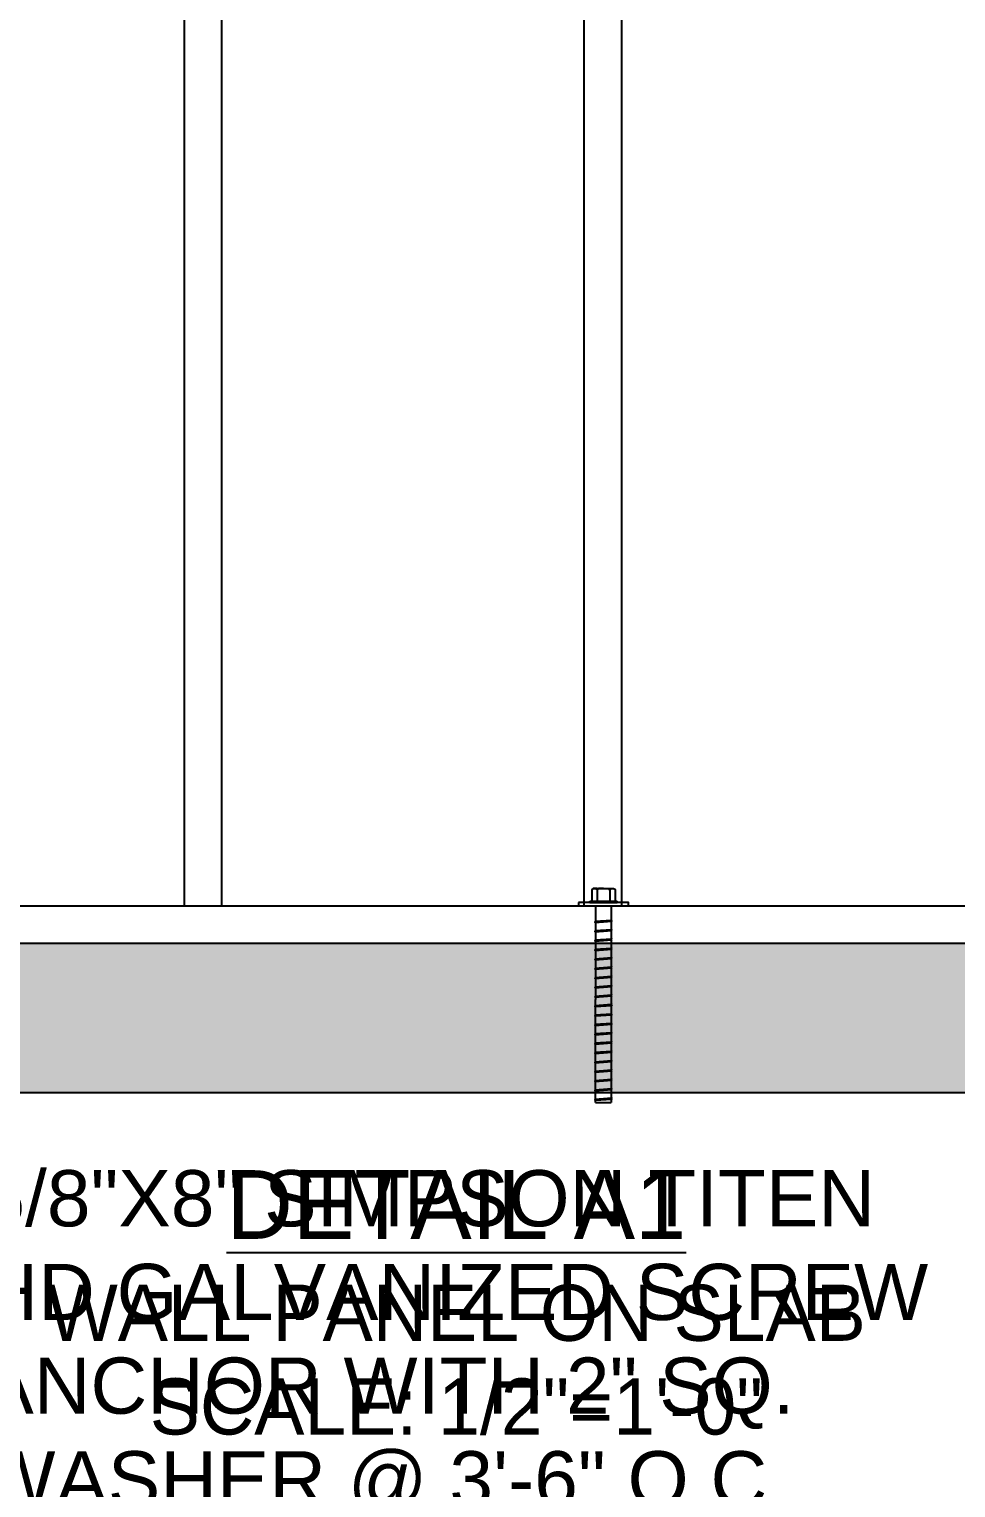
# Model space of a CAD drawing. Header units: inches. Extents: x -1316 to 22433, y -200 to 8737.
# Drawn here: x 180 to 217.1, y 754.6 to 813 of the extents above; entities that cross this region are included whole.
import ezdxf
from ezdxf import colors
from ezdxf.entities.mleader import LeaderData, LeaderLine
from ezdxf.math import Vec2, Vec3

# ---------------------------------------------------------------- set-up
doc = ezdxf.new("R2010")
doc.units = ezdxf.units.IN
doc.header["$LTSCALE"] = 10
doc.header["$MEASUREMENT"] = 0
doc.layers.get('0').update_dxf_attribs({"linetype": 'CONTINUOUS'})
for name, color, linetype in [('A-TXT', 222, 'CONTINUOUS'), ('S-FLOR', 7, 'CONTINUOUS'), ('S-HATCH', 5, 'CONTINUOUS'), ('S-HDWR', 104, 'CONTINUOUS'), ('S-ROOF', 2, 'CONTINUOUS'), ('S-WALL', 6, 'CONTINUOUS')]:
    doc.layers.add(name, color=color, linetype=linetype)
doc.layers.add('VIEWPORT', color=14, linetype='CONTINUOUS', plot=False)
doc.styles.add('style1', font='arial.ttf')
doc.styles.add('style2', font='arialbd.ttf')

# ---------------------------------------------------------------- blocks, each defined once
blk = doc.blocks.new('TITEN HD SCREW')
for p, q in [((-0.341, 0.685), (0.342, 0.685)), ((-0.313, 0), (-0.313, -3.75)), ((0.312, 0), (0.312, -7.875))]:
    blk.add_line(p, q)
for points in [[(-0.25, 0.685), (-0.406, 0.685, 0.414212), (-0.469, 0.622), (-0.469, 0.185)], [(-0.406, 0.685), (-0.313, 0.685, -0.414212), (-0.25, 0.622), (-0.25, 0.185)], [(0, 0.685), (-0.188, 0.685, 0.414212), (-0.25, 0.622), (-0.25, 0.185)], [(0, 0.685), (0.187, 0.685, -0.414212), (0.25, 0.622), (0.25, 0.185)], [(0.312, 0.685, 0.413048), (0.25, 0.622), (0.25, 0.185)], [(0.25, 0.685), (0.406, 0.685, -0.414212), (0.469, 0.622), (0.469, 0.185)]]:
    blk.add_lwpolyline(points, format="xyb")
blk.add_lwpolyline([(-1, 0.125), (-1, 0), (1, 0), (1, 0.125)], close=True)
for points in [[(-0.543, 0.185), (0.543, 0.185)], [(-0.543, 0.125), (-0.543, 0.185)], [(-0.543, 0.125), (0.543, 0.125)], [(0.543, 0.125), (0.543, 0.185)], [(0.344, -0.599), (0.32, -0.588), (-0.329, -0.635), (-0.344, -0.654), (-0.344, -0.655), (-0.329, -0.667), (0.336, -0.616), (0.344, -0.599)], [(0.344, -0.974), (0.32, -0.963), (-0.329, -1.01), (-0.344, -1.029), (-0.344, -1.03), (-0.329, -1.042), (0.336, -0.991), (0.344, -0.974)], [(0.344, -1.349), (0.32, -1.338), (-0.329, -1.385), (-0.344, -1.404), (-0.344, -1.405), (-0.329, -1.417), (0.336, -1.366), (0.344, -1.349)], [(0.344, -1.724), (0.32, -1.713), (-0.329, -1.76), (-0.344, -1.779), (-0.344, -1.78), (-0.329, -1.792), (0.336, -1.741), (0.344, -1.724)], [(0.344, -2.099), (0.32, -2.088), (-0.329, -2.135), (-0.344, -2.154), (-0.344, -2.155), (-0.329, -2.167), (0.336, -2.116), (0.344, -2.099)], [(0.344, -2.474), (0.32, -2.463), (-0.329, -2.51), (-0.344, -2.529), (-0.344, -2.53), (-0.329, -2.542), (0.336, -2.491), (0.344, -2.474)], [(0.344, -2.849), (0.32, -2.838), (-0.329, -2.885), (-0.344, -2.904), (-0.344, -2.905), (-0.329, -2.917), (0.336, -2.866), (0.344, -2.849)], [(0.344, -3.224), (0.32, -3.213), (-0.329, -3.26), (-0.344, -3.279), (-0.344, -3.28), (-0.329, -3.292), (0.336, -3.241), (0.344, -3.224)], [(0.344, -3.599), (0.32, -3.588), (-0.329, -3.635), (-0.344, -3.654), (-0.344, -3.655), (-0.329, -3.667), (0.336, -3.616), (0.344, -3.599)], [(0.344, -3.974), (0.32, -3.963), (-0.329, -4.01), (-0.344, -4.029), (-0.344, -4.03), (-0.329, -4.042), (0.336, -3.991), (0.344, -3.974)], [(-0.313, -7.875), (-0.313, -3.75)], [(0.344, -4.349), (0.32, -4.338), (-0.329, -4.385), (-0.344, -4.404), (-0.344, -4.405), (-0.329, -4.417), (0.336, -4.366), (0.344, -4.349)], [(0.344, -4.724), (0.32, -4.713), (-0.329, -4.76), (-0.344, -4.779), (-0.344, -4.78), (-0.329, -4.792), (0.336, -4.741), (0.344, -4.724)], [(0.344, -5.099), (0.32, -5.088), (-0.329, -5.135), (-0.344, -5.154), (-0.344, -5.155), (-0.329, -5.167), (0.336, -5.116), (0.344, -5.099)], [(0.344, -5.474), (0.32, -5.463), (-0.329, -5.51), (-0.344, -5.529), (-0.344, -5.53), (-0.329, -5.542), (0.336, -5.491), (0.344, -5.474)], [(0.344, -5.849), (0.32, -5.838), (-0.329, -5.885), (-0.344, -5.904), (-0.344, -5.905), (-0.329, -5.917), (0.336, -5.866), (0.344, -5.849)], [(0.344, -6.224), (0.32, -6.213), (-0.329, -6.26), (-0.344, -6.279), (-0.344, -6.28), (-0.329, -6.292), (0.336, -6.241), (0.344, -6.224)], [(0.344, -6.599), (0.32, -6.588), (-0.329, -6.635), (-0.344, -6.654), (-0.344, -6.655), (-0.329, -6.667), (0.336, -6.616), (0.344, -6.599)], [(0.344, -6.974), (0.32, -6.963), (-0.329, -7.01), (-0.344, -7.029), (-0.344, -7.03), (-0.329, -7.042), (0.336, -6.991), (0.344, -6.974)], [(0.344, -7.349), (0.32, -7.338), (-0.329, -7.385), (-0.344, -7.404), (-0.344, -7.405), (-0.329, -7.417), (0.336, -7.366), (0.344, -7.349)], [(0.344, -7.724), (0.32, -7.713), (-0.329, -7.76), (-0.344, -7.779), (-0.344, -7.78), (-0.329, -7.792), (0.336, -7.741), (0.344, -7.724)], [(-0.313, -7.875), (0.312, -7.875)]]:
    blk.add_lwpolyline(points)
blk = doc.blocks.new('*U663')
at = {"layer": 'S-HATCH'}
h = blk.add_hatch(dxfattribs=at)
h.set_pattern_fill('AR-CONC', color=256, scale=0.5, style=0)
h.set_pattern_definition([(50, (10.0415, -5.5034), (3.5863, -0.31376), [0.375, -4.125]), (355, (10.0415, -5.5034), (-0.69376, 3.76096), [0.3, -3.3]), (100.4514, (10.3404, -5.5296), (2.89255, 3.4472), [0.3187, -3.50571]), (46.1842, (10.0415, -4.5034), (5.3362, -0.8276), [0.5625, -6.1875]), (96.6356, (10.486, -4.5724), (4.67331, 4.87059), [0.47805, -5.25856]), (351.184, (10.0415, -4.5034), (4.6733, 4.8706), [0.45, -4.95]), (21, (10.5415, -4.7534), (2.984535, -2.013094), [0.375, -4.125]), (326, (10.5415, -4.7534), (1.21658, 3.62575), [0.3, -3.3]), (71.4514, (10.7902, -4.921), (4.20111, 1.61265), [0.3187, -3.50571]), (37.5, (10.0415, -5.5034), (0.060799, 1.664469), [0, -3.26, 0, -3.35, 0, -3.3125]), (7.5, (10.0415, -5.5034), (1.315348, 1.972059), [0, -1.91, 0, -3.185, 0, -1.2625]), (327.5, (8.9265, -5.5034), (2.669112, -0.112774), [0, -1.25, 0, -3.9, 0, -5.175]), (317.5, (8.4265, -5.5034), (2.91593, 0.500525), [0, -1.625, 0, -2.59, 0, -3.675])])
edge = h.paths.add_edge_path()
edge.add_line((-21.19267, 15.78519), (-21.19267, 15.63515))
edge.add_arc((-20.94267, 15.63515), 0.25, 180, 270)
edge.add_line((-20.94267, 15.38515), (-20.13157, 15.38515))
edge.add_arc((-20.13157, 15.13515), 0.25, -51.1111607, 90, ccw=False)
edge.add_line((-19.97462, 14.94056), (-22.41072, 12.97565))
edge.add_arc((-22.25376, 12.78106), 0.25, 128.8888393, 270)
edge.add_line((-22.25376, 12.53106), (-21.44267, 12.53106))
edge.add_arc((-21.44267, 12.28106), 0.25, 0, 90, ccw=False)
edge.add_line((-21.19267, 12.28106), (-21.19267, 9.78519))
edge.add_line((-21.19267, 9.78519), (-134.58867, 9.78519))
edge.add_line((-134.58867, 9.78519), (-134.58867, 12.28106))
edge.add_arc((-134.83867, 12.28106), 0.25, 0, 90)
edge.add_line((-134.83867, 12.53106), (-135.64976, 12.53106))
edge.add_arc((-135.64976, 12.78106), 0.25, 128.8888393, 270, ccw=False)
edge.add_line((-135.80672, 12.97565), (-133.37062, 14.94056))
edge.add_arc((-133.52757, 15.13515), 0.25, 308.8888393, 450)
edge.add_line((-133.52757, 15.38515), (-134.33867, 15.38515))
edge.add_arc((-134.33867, 15.63515), 0.25, 180, 270, ccw=False)
edge.add_line((-134.58867, 15.63515), (-134.58867, 15.78519))
edge.add_line((-134.58867, 15.78519), (-21.19267, 15.78519))
at = {"layer": 'S-FLOR'}
blk.add_line((-134.58867, 15.78519), (-21.19267, 15.78519), dxfattribs=at)
at = {"layer": 'S-HATCH'}
blk.add_lwpolyline([(-21.19267, 15.78519), (-21.19267, 15.63515, 0.41421356), (-20.94267, 15.38515), (-20.13157, 15.38515, -0.70745766), (-19.97462, 14.94056), (-22.41072, 12.97565, 0.70745766), (-22.25376, 12.53106), (-21.44267, 12.53106, -0.41421356), (-21.19267, 12.28106), (-21.19267, 9.78519), (-134.58867, 9.78519), (-134.58867, 12.28106, 0.41421356), (-134.83867, 12.53106), (-135.64976, 12.53106, -0.70745766), (-135.80672, 12.97565), (-133.37062, 14.94056, 0.70745766), (-133.52757, 15.38515), (-134.33867, 15.38515, -0.41421356), (-134.58867, 15.63515), (-134.58867, 15.78519)], format="xyb", close=True, dxfattribs=at)
at = {"layer": 'S-WALL'}
for p, q in [((-94.67192, 100.03519), (-94.67192, 17.28519)), ((-93.17192, 100.03519), (-93.17192, 17.28519)), ((-78.67192, 100.03519), (-78.67192, 17.28519)), ((-77.17192, 100.03519), (-77.17192, 17.28519)), ((-134.58867, 17.28519), (-21.19267, 17.28519))]:
    blk.add_line(p, q, dxfattribs=at)
at = {"layer": 'S-HDWR'}
blk.add_blockref('TITEN HD SCREW', (-77.89067, 17.28519), dxfattribs=at)
at = {"layer": 'VIEWPORT', "insert": (-83.77762, 6.69554), "char_height": 2, "width": 40.2951134, "attachment_point": 2, "style": 'style2'}
blk.add_mtext('{\\Fae2|c0;\\H1.375x;\\LDETAIL A1\\H0.7273x;\\P\\H1.125x;\\lWALL PANEL ON SLAB\\PSCALE: 1/2"=1\'-0"}', dxfattribs=at)

msp = doc.modelspace()

# ---------------------------------------------------------------- block references
at = {"layer": 'S-ROOF'}
msp.add_blockref('*U663', (280.85632, 760.64967), dxfattribs=at)

# ---------------------------------------------------------------- leaders
at = {"layer": 'A-TXT'}
ml = msp.add_multileader_mtext('Standard', dxfattribs=at)
ml.set_content('5/8"X8" SIMPSON TITEN\\PHD GALVANIZED SCREW\\PANCHOR WITH 2" SQ.\\PWASHER @ 3\'-6" O.C.\\PTYP. (3 EA. PANEL\\PAS WINDOW AND DOOR\\PPLACEMENT ALLOWS).', color=256, style='style1')
ml.set_leader_properties()
ml.build(insert=Vec2(0, 0))
ml.multileader.update_dxf_attribs({"text_right_attachment_type": 3, "dogleg_length": 2.25, "arrow_head_size": 2.25})
ctx = ml.context
ctx.base_point, ctx.char_height, ctx.arrow_head_size, ctx.landing_gap_size, ctx.plane_origin = Vec3(177.06951, 765.84521), 2.25, 2.25, 1, Vec3(167.3715, 773.51917)
ctx.right_attachment = 3
notes = []
notes.append((ctx, [(1, (1, 1, 0), (174.81951, 765.84521), (1, 0), 2.25, [(0, [(167.9965, 773.51917)], 0, [])])]))
ctx.mtext.insert, ctx.mtext.flow_direction = Vec3(178.06951, 767.34521), 5
for ctx, leaders in notes:
    for number, flags, end, landing, length, lines in leaders:
        leader = LeaderData()
        leader.index, (leader.has_last_leader_line, leader.has_dogleg_vector, leader.attachment_direction) = number, flags
        leader.last_leader_point, leader.dogleg_vector, leader.dogleg_length = Vec3(end), Vec3(landing), length
        for number, points, colour, breaks in lines:
            line = LeaderLine()
            line.index, line.vertices, line.color, line.breaks = number, Vec3.list(points), colors.encode_raw_color(colour), breaks
            leader.lines.append(line)
        ctx.leaders.append(leader)

doc.saveas('drawing.dxf')
